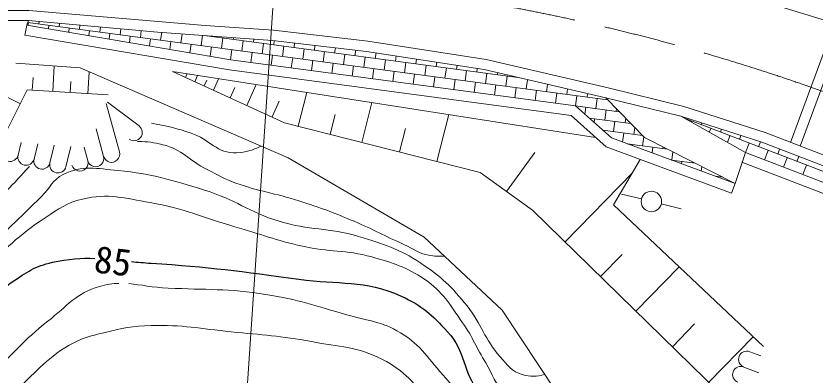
# Model space of a CAD drawing. Units: millimetres, scale not verified. Extents: x 40000 to 680000, y 20000 to 380000.
# Drawn here: x 398468 to 437466, y 269650 to 287156 of the extents above; entities that cross this region are included whole.
import ezdxf
from ezdxf.enums import TextEntityAlignment as Align

# ---------------------------------------------------------------- set-up
doc = ezdxf.new("R2010")
doc.units = ezdxf.units.MM
doc.header["$LTSCALE"] = 1000
doc.linetypes.add('CHAIN', pattern=[18.5, 12, -1.5, 3.5, -1.5])
for name, color, linetype, lineweight in [('M-BGD', 7, 'Continuous', 13), ('M-BMK', 2, 'CHAIN', 13), ('M-STR-HTXT', 7, 'Continuous', 13)]:
    doc.layers.add(name, color=color, linetype=linetype, lineweight=lineweight)
doc.styles.add('ＭＳ ゴシック', font='')
doc.styles.get('ＭＳ ゴシック').set_extended_font_data('MS Gothic')

msp = doc.modelspace()

# ---------------------------------------------------------------- linework, layer by layer
at = {"layer": 'M-BGD'}
for p, q in [((427639, 290126), (438681, 286720)), ((399073, 286932), (396307, 286931)), ((398990, 286716), (398906, 286223)), ((399073, 286932), (398990, 286716)), ((399039, 286845), (427346, 283068)), ((399068, 286703), (399086, 286839)), ((405378, 286364), (399073, 286932)), ((399582, 286773), (399597, 286885)), ((400055, 286535), (400078, 286706)), ((400573, 286640), (400594, 286795)), ((401564, 286508), (401591, 286705)), ((438487, 286992), (436271, 280993)), ((438961, 286832), (436738, 280814)), ((401041, 286366), (401069, 286574)), ((402028, 286198), (402060, 286442)), ((402556, 286376), (402588, 286615)), ((403014, 286030), (403051, 286310)), ((403547, 286244), (403584, 286526)), ((404538, 286111), (404581, 286436)), ((410995, 285959), (405378, 286364)), ((405529, 285979), (405579, 286350)), ((406520, 285847), (406578, 286278)), ((408884, 284523), (398906, 286223)), ((404000, 285862), (404042, 286177)), ((404987, 285694), (405034, 286045)), ((405973, 285526), (406025, 285913)), ((407512, 285715), (407577, 286205)), ((407657, 286200), (422959, 284158)), ((408073, 286144), (408077, 286169)), ((408503, 285582), (408569, 286078)), ((409065, 286012), (409076, 286097)), ((409494, 285450), (409560, 285946)), ((410056, 285879), (410075, 286025)), ((415577, 285431), (410995, 285959)), ((411047, 285747), (411074, 285949)), ((406960, 285358), (407016, 285781)), ((407946, 285190), (408007, 285648)), ((408933, 285021), (408999, 285516)), ((410485, 285318), (410551, 285813)), ((411477, 285185), (411543, 285681)), ((412038, 285615), (412068, 285835)), ((412468, 285053), (412534, 285549)), ((413030, 285483), (413061, 285721)), ((414021, 285350), (414055, 285607)), ((415012, 285218), (415049, 285492)), ((409924, 284888), (409990, 285384)), ((410915, 284756), (410981, 285252)), ((411906, 284624), (411972, 285119)), ((413459, 284921), (413525, 285417)), ((414450, 284789), (414516, 285284)), ((415441, 284656), (415508, 285152)), ((421315, 284539), (415577, 285431)), ((416003, 285086), (416040, 285359)), ((416994, 284954), (417028, 285206)), ((398458, 284862), (401603, 284624)), ((400261, 283473), (400339, 284720)), ((408959, 285017), (425783, 282772)), ((412897, 284491), (412963, 284987)), ((413888, 284359), (413955, 284855)), ((414880, 284227), (414946, 284723)), ((416433, 284524), (416499, 285020)), ((417424, 284392), (417490, 284888)), ((417986, 284821), (418016, 285052)), ((418415, 284260), (418481, 284755)), ((418977, 284689), (419005, 284898)), ((419968, 284557), (419993, 284745)), ((401603, 284624), (411751, 280232)), ((401971, 283367), (402038, 284436)), ((411573, 281953), (406113, 284446)), ((406113, 284446), (426745, 281238)), ((406740, 284160), (406809, 284312)), ((425564, 282297), (408884, 284523)), ((415871, 284095), (415937, 284590)), ((416862, 283962), (416928, 284458)), ((417853, 283830), (417919, 284326)), ((419406, 284127), (419472, 284623)), ((420397, 283995), (420464, 284491)), ((420959, 284425), (420981, 284591)), ((427255, 283161), (421315, 284539)), ((421389, 283863), (421455, 284358)), ((421950, 284292), (421963, 284389)), ((399264, 283536), (399303, 284159)), ((401116, 283420), (401149, 283955)), ((407194, 283953), (407333, 284256)), ((407649, 283745), (407777, 284025)), ((408104, 283537), (408359, 284097)), ((418845, 283698), (418911, 284194)), ((419836, 283566), (419902, 284061)), ((420827, 283433), (420893, 283929)), ((422380, 283731), (422446, 284226)), ((422942, 284160), (422942, 284162)), ((423371, 283598), (423431, 284048)), ((397782, 281081), (399017, 283551)), ((399017, 283551), (402969, 283304)), ((408917, 283166), (409149, 283674)), ((409731, 282795), (410195, 283811)), ((421818, 283301), (421884, 283797)), ((422809, 283169), (422876, 283664)), ((423801, 283037), (423867, 283532)), ((424362, 283466), (424410, 283821)), ((425354, 283334), (425388, 283594)), ((398681, 282879), (397605, 283417)), ((412242, 281783), (412661, 283428)), ((424792, 282904), (424858, 283400)), ((425783, 282772), (425849, 283268)), ((426345, 283202), (426367, 283367)), ((426774, 282640), (426840, 283135)), ((429141, 281234), (427255, 283161)), ((430922, 282266), (427255, 283161)), ((403514, 280525), (402866, 282881)), ((404474, 281795), (402935, 282957)), ((410966, 282231), (411318, 283003)), ((415347, 280992), (415842, 282933)), ((425783, 282772), (427914, 282488)), ((427336, 283069), (427337, 283077)), ((413795, 281388), (414042, 282358)), ((426234, 282368), (426279, 282706)), ((427204, 282078), (427270, 282574)), ((427765, 282508), (427781, 282624)), ((419012, 280059), (419595, 282350)), ((427265, 280771), (425564, 282297)), ((426444, 282180), (428482, 281908)), ((426684, 281964), (426708, 282144)), ((427633, 281516), (427699, 282012)), ((428195, 281946), (428225, 282170)), ((434068, 280493), (430922, 282266)), ((430991, 282244), (430986, 282231)), ((443402, 277450), (431098, 282168)), ((431446, 282034), (431426, 281983)), ((402743, 280312), (402374, 281653)), ((421128, 279520), (411573, 281953)), ((417180, 280526), (417471, 281671)), ((427104, 281587), (429050, 281327)), ((427135, 281560), (427138, 281582)), ((428624, 281384), (428669, 281717)), ((431944, 281937), (431913, 281855)), ((432379, 281676), (432307, 281486)), ((432897, 281630), (432846, 281497)), ((428070, 281008), (428129, 281450)), ((429054, 280822), (429113, 281263)), ((433564, 278990), (429141, 281234)), ((433313, 281318), (433187, 280990)), ((433851, 281323), (433780, 281139)), ((398571, 280368), (398720, 280988)), ((399349, 280181), (399528, 280925)), ((400127, 279994), (400336, 280862)), ((400904, 279806), (401144, 280800)), ((428303, 280923), (430274, 280660)), ((428551, 280832), (428558, 280888)), ((434247, 280960), (434068, 280493)), ((434804, 281016), (434714, 280781)), ((401972, 280100), (401792, 280754)), ((422416, 278592), (423795, 280504)), ((433391, 278521), (427265, 280771)), ((429512, 280478), (429550, 280756)), ((430045, 280690), (430056, 280770)), ((430475, 280128), (430528, 280531)), ((433564, 278990), (434068, 280493)), ((434068, 280493), (442524, 277251)), ((442524, 277251), (434068, 280493)), ((435181, 280602), (435002, 280135)), ((435739, 280661), (435648, 280423)), ((411751, 280232), (418398, 276375)), ((430460, 280130), (431623, 279975)), ((430955, 279948), (430970, 280062)), ((431466, 279996), (431473, 280051)), ((436114, 280244), (435935, 279778)), ((436672, 280303), (436581, 280065)), ((431917, 279595), (431946, 279811)), ((437048, 279886), (436869, 279420)), ((423680, 277680), (421128, 279520)), ((425265, 276136), (428556, 279512)), ((432616, 279338), (432971, 279291)), ((432887, 279302), (432890, 279332)), ((433359, 279065), (433363, 279092)), ((433391, 278521), (433564, 278990)), ((428025, 278476), (428995, 278233)), ((432998, 268600), (423680, 277680)), ((429965, 277991), (430935, 277748)), ((418398, 276375), (422197, 272814)), ((426997, 274448), (428051, 275531)), ((428728, 272761), (430837, 274925)), ((422197, 272814), (429674, 261538)), ((430505, 271030), (431587, 272140)), ((432282, 269298), (434446, 271519)), ((434280, 270785), (434814, 270577)), ((433989, 270040), (434728, 269752))]:
    msp.add_line(p, q, dxfattribs=at)
for points in [[(474140, 271881), (468523, 272214), (462789, 272708), (459710, 273867), (451751, 275472), (445213, 277563), (435029, 281469), (431059, 282748), (427371, 283647), (421410, 285031), (415644, 285927), (411041, 286457), (407696, 286698), (399094, 287432), (396302, 287431)], [(433564, 278990), (427527, 281208), (425783, 282772), (408959, 285017), (398990, 286716)], [(430922, 282266), (434863, 280998), (443045, 277859)], [(428938, 280157), (427630, 277952), (434958, 271036)], [(433889, 280027), (442243, 276824), (444038, 274990), (447867, 273467)]]:
    msp.add_lwpolyline(points, dxfattribs=at)
msp.add_circle((429480, 278112), 500, dxfattribs=at)
for centre, start, end in [((404233, 281476), 232.9435, 52.9435), ((398182, 280462), 166.4521, 346.4521), ((403129, 280419), 195.3955, 15.3956), ((398960, 280275), 166.4521, 346.4521), ((399738, 280087), 166.4521, 346.4521), ((401586, 279994), 195.3955, 15.3956), ((402357, 280206), 195.3955, 15.3956), ((400515, 279900), 166.4521, 346.4521), ((434135, 270413), 68.676, 248.676), ((433844, 269667), 68.676, 248.676)]:
    msp.add_arc(centre, 400, start, end, dxfattribs=at)
for points, knots in [([(405078, 281932), (405989, 281752), (406276, 281686), (407019, 281445), (407915, 281153), (408295, 280415), (409235, 280489), (409711, 280526), (409973, 280587), (410415, 280811)], [0, 0, 0, 0, 1, 1, 1, 2, 2, 2, 3, 3, 3, 3]), ([(404404, 281039), (404943, 281034), (405159, 280991), (405629, 280880), (406575, 280655), (406930, 280096), (407801, 279663), (408338, 279396), (408626, 279213), (409191, 279012), (410370, 278591), (411083, 278523), (412276, 278143), (413345, 277802), (413937, 277584), (414969, 277144), (415933, 276732), (416446, 276444), (417402, 276014), (417874, 275802), (418109, 275580), (418619, 275493), (418916, 275442), (419050, 275429), (419391, 275445)], [0, 0, 0, 0, 1, 1, 1, 2, 2, 2, 3, 3, 3, 4, 4, 4, 5, 5, 5, 6, 6, 6, 7, 7, 7, 8, 8, 8, 8]), ([(387715, 266848), (388803, 267560), (389188, 267834), (389989, 268629), (390918, 269551), (391156, 270309), (391987, 271322), (392802, 272316), (393251, 272891), (394203, 273755), (395102, 274572), (395795, 274795), (396722, 275580), (397942, 276611), (398578, 277244), (399720, 278360), (400139, 278770), (400252, 279164), (400776, 279426), (401715, 279895), (402411, 279718), (403456, 279620), (405137, 279462), (406057, 279159), (407671, 278664), (409147, 278211), (409845, 277601), (411320, 277144), (412789, 276688), (413717, 276859), (415186, 276405), (416421, 276024), (417152, 275818), (418228, 275102), (419227, 274437), (419737, 273954), (420487, 273016), (421207, 272116), (421332, 271405), (422094, 270540), (422453, 270132), (422658, 269820), (423180, 269671), (423595, 269554), (423845, 269580), (424283, 269667)], [0, 0, 0, 0, 1, 1, 1, 2, 2, 2, 3, 3, 3, 4, 4, 4, 5, 5, 5, 6, 6, 6, 7, 7, 7, 8, 8, 8, 9, 9, 9, 10, 10, 10, 11, 11, 11, 12, 12, 12, 13, 13, 13, 14, 14, 14, 15, 15, 15, 15]), ([(390231, 270932), (390978, 271341), (391241, 271533), (391813, 272017), (392775, 272831), (392936, 273635), (393768, 274580), (394516, 275429), (395073, 275768), (395888, 276552), (396782, 277411), (397297, 277879), (398153, 278776), (398539, 279180), (398667, 279312), (399129, 279822)], [0, 0, 0, 0, 1, 1, 1, 2, 2, 2, 3, 3, 3, 4, 4, 4, 5, 5, 5, 5]), ([(385566, 264481), (387100, 265248), (387619, 265576), (388816, 266456), (390671, 267822), (391301, 269054), (392899, 270714), (394406, 272278), (395159, 273249), (396766, 274711), (397943, 275781), (398567, 276441), (399894, 277317), (400559, 277757), (400943, 278048), (401719, 278230), (402976, 278524), (403748, 278277), (405020, 278056), (406672, 277769), (407537, 277345), (409148, 276883), (410438, 276513), (411141, 276228), (412449, 275927), (413755, 275627), (414550, 275771), (415838, 275406), (416884, 275109), (417501, 274929), (418401, 274320), (419318, 273700), (419632, 273095), (420269, 272191), (420778, 271470), (420933, 270985), (421399, 270236), (421754, 269664), (421814, 269203), (422355, 268802), (423063, 268278), (423519, 267915), (424397, 267847), (424810, 267814), (425015, 267810), (425455, 267900)], [0, 0, 0, 0, 1, 1, 1, 2, 2, 2, 3, 3, 3, 4, 4, 4, 5, 5, 5, 6, 6, 6, 7, 7, 7, 8, 8, 8, 9, 9, 9, 10, 10, 10, 11, 11, 11, 12, 12, 12, 13, 13, 13, 14, 14, 14, 15, 15, 15, 15]), ([(385731, 261417), (388630, 263477), (389367, 263999), (391683, 265674), (393828, 267226), (395096, 268009), (397157, 269671), (398335, 270622), (398825, 271354), (400024, 272278), (400964, 273002), (401402, 273651), (402544, 273972), (402885, 274068), (403191, 274110), (403482, 274119)], [0, 0, 0, 0, 1, 1, 1, 2, 2, 2, 3, 3, 3, 4, 4, 4, 5, 5, 5, 5]), ([(403978, 274105), (404568, 274057), (405143, 273918), (405889, 273885), (407758, 273802), (408821, 273872), (410668, 273581), (412242, 273333), (413093, 273030), (414622, 272582), (415652, 272280), (416314, 272274), (417228, 271713), (418272, 271073), (418622, 270404), (419444, 269497), (420594, 268229), (420897, 267190), (422224, 266109), (423378, 265169), (424178, 264762), (425613, 264371), (426544, 264118), (426957, 264047), (428053, 263983)], [0, 0, 0, 0, 1, 1, 1, 2, 2, 2, 3, 3, 3, 4, 4, 4, 5, 5, 5, 6, 6, 6, 7, 7, 7, 8, 8, 8, 8]), ([(385948, 260765), (387953, 261601), (388568, 261883), (390162, 262763), (392132, 263851), (393141, 264629), (394941, 265978), (396320, 267012), (397008, 267697), (398330, 268802), (399402, 269699), (399858, 270405), (401067, 271105), (401676, 271457), (402080, 271539), (402761, 271713), (403643, 271938), (404155, 272036), (405064, 272061), (406595, 272102), (407450, 271913), (408974, 271757), (410504, 271600), (411372, 271563), (412884, 271279), (414259, 271020), (415113, 271046), (416359, 270410), (417463, 269847), (417885, 269213), (418749, 268324), (419837, 267205), (420120, 266298), (421182, 265153), (421835, 264449), (422087, 263853), (422963, 263459), (424314, 262850), (425176, 262664), (426656, 262590), (427542, 262545), (427909, 262547), (428925, 262668)], [0, 0, 0, 0, 1, 1, 1, 2, 2, 2, 3, 3, 3, 4, 4, 4, 5, 5, 5, 6, 6, 6, 7, 7, 7, 8, 8, 8, 9, 9, 9, 10, 10, 10, 11, 11, 11, 12, 12, 12, 13, 13, 13, 14, 14, 14, 14])]:
    msp.add_open_spline(points, degree=3, knots=knots, dxfattribs=at)
at = {"layer": 'M-BGD', "lineweight": 25}
for points, knots in [([(384688, 262416), (387596, 264575), (388420, 265180), (390684, 267108), (392824, 268930), (393933, 270052), (395984, 271974), (396895, 272827), (397263, 273474), (398287, 274189), (398983, 274676), (399412, 274958), (400242, 275145), (401024, 275322), (401674, 275361), (402308, 275339)], [0, 0, 0, 0, 1, 1, 1, 2, 2, 2, 3, 3, 3, 4, 4, 4, 5, 5, 5, 5]), ([(404102, 275183), (404403, 275152), (404720, 275123), (405064, 275102), (407892, 274924), (409469, 274706), (412276, 274320), (414235, 274050), (415469, 274307), (417272, 273494), (418287, 273037), (418780, 272578), (419531, 271757), (420406, 270798), (420267, 269836), (421051, 268802), (421720, 267921), (422215, 267474), (423180, 266934), (423809, 266583), (424259, 266615), (424961, 266456), (425605, 266311), (425827, 266273), (426621, 266143)], [0, 0, 0, 0, 1, 1, 1, 2, 2, 2, 3, 3, 3, 4, 4, 4, 5, 5, 5, 6, 6, 6, 7, 7, 7, 8, 8, 8, 8])]:
    msp.add_open_spline(points, degree=3, knots=knots, dxfattribs=at)
at = {"layer": 'M-BMK'}
msp.add_arc((404354, 189679), 99601, 66.95259, 86.11247, dxfattribs=at)
at = {"layer": 'M-STR-HTXT'}
msp.add_line((411107, 289050), (409073, 259119), dxfattribs=at)

# ---------------------------------------------------------------- texts
at = {"layer": 'M-BGD', "style": 'ＭＳ ゴシック'}
msp.add_text('85', height=1320, rotation=353.454, dxfattribs=at).set_placement((403079, 274165), align=Align.BOTTOM_CENTER)

doc.saveas('drawing.dxf')
